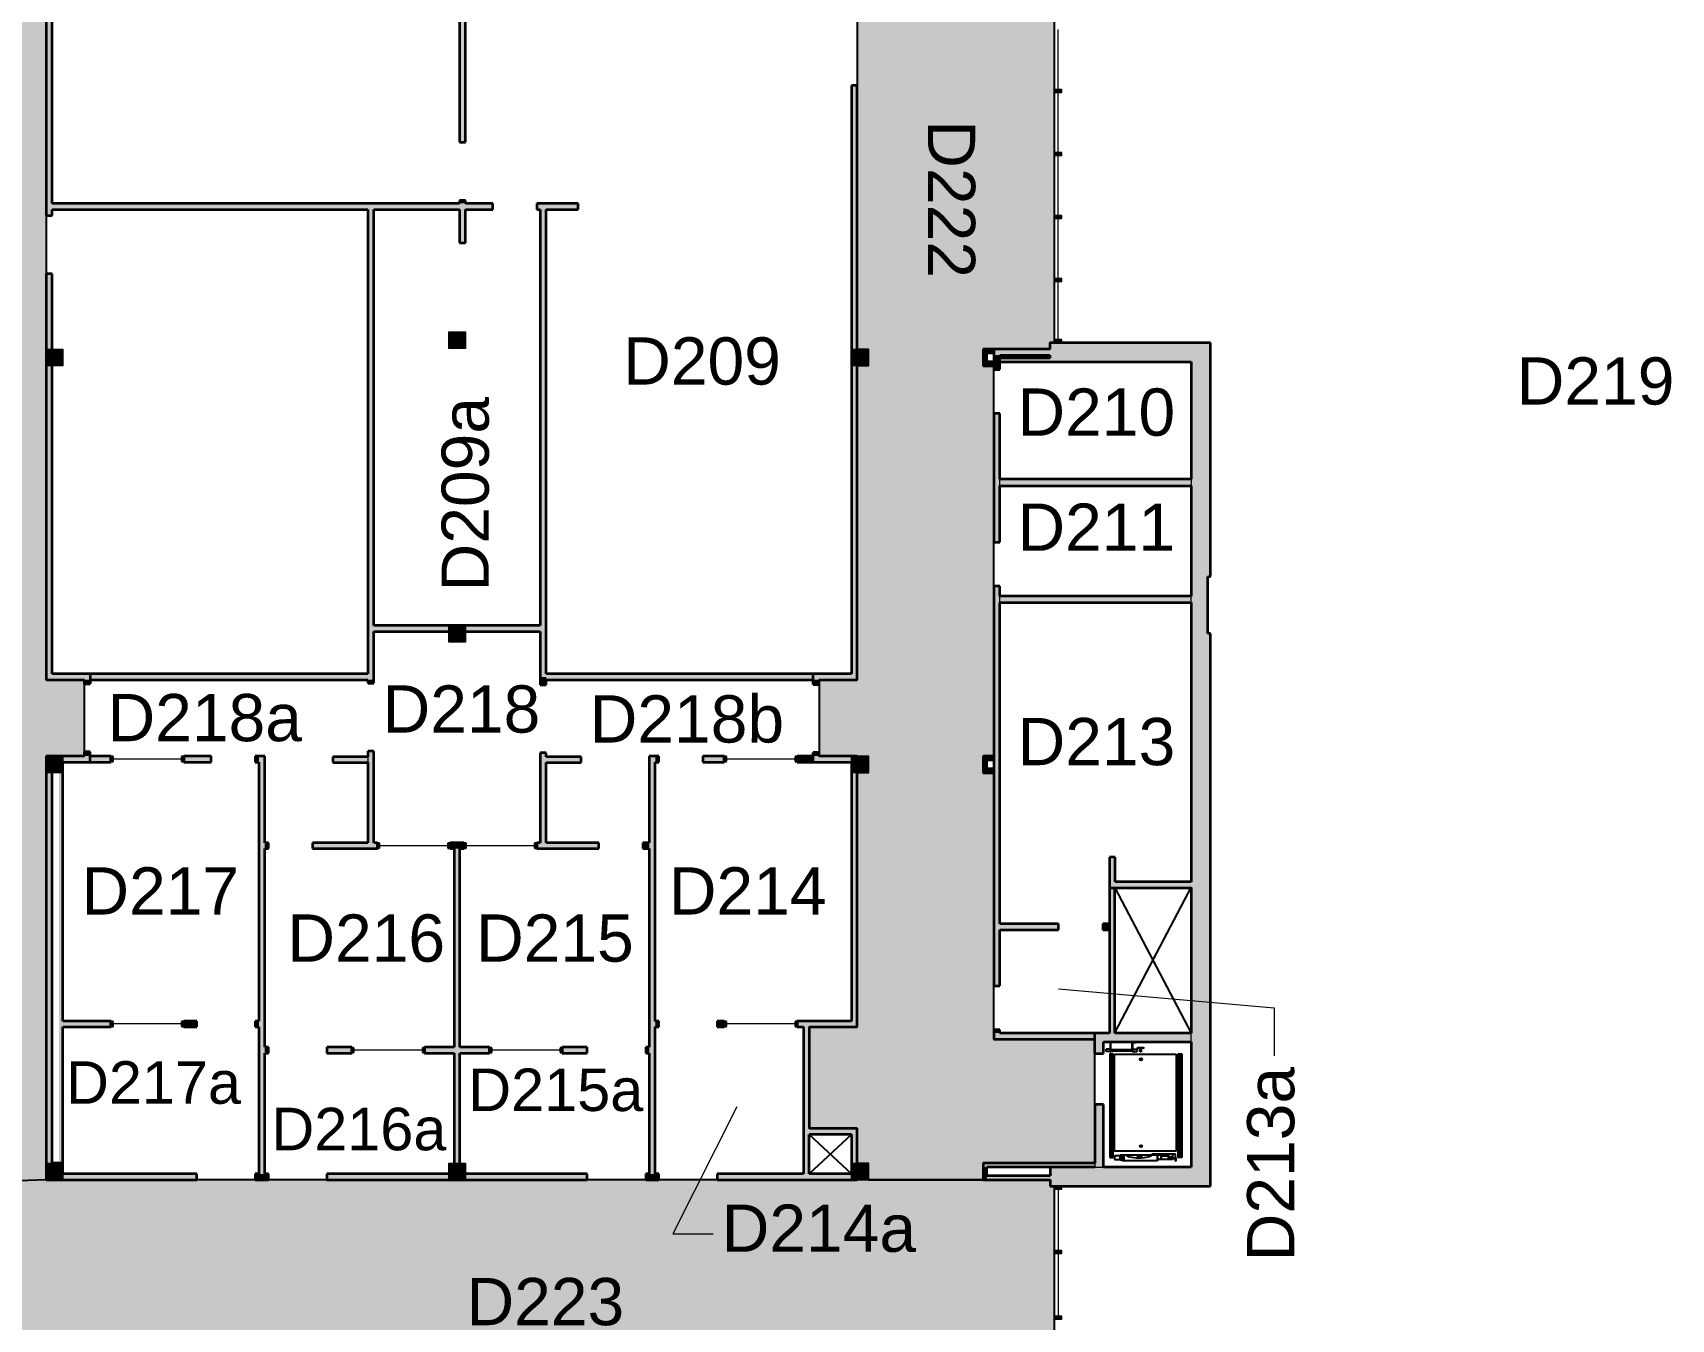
# Model space of a CAD drawing. Extents: x 674 to 9317, y -1087 to 3542.
# Drawn here: x 7964 to 9317, y 648 to 1710 of the extents above; entities that cross this region are included whole.
import ezdxf

# ---------------------------------------------------------------- set-up
doc = ezdxf.new("R2010")
doc.units = 0
doc.header["$LTSCALE"] = 0.004
doc.header["$MEASUREMENT"] = 0
for name, color, linetype in [('CORRIDOR HATCH', 253, 'CONTINUOUS'), ('EQUIPMENT', 7, 'CONTINUOUS'), ('SOLID', 7, 'CONTINUOUS'), ('STAIR', 252, 'CONTINUOUS')]:
    doc.layers.add(name, color=color, linetype=linetype)
for name, color, linetype, lineweight in [('Room Number', 7, 'CONTINUOUS', 9), ('S-COLS', 7, 'CONTINUOUS', 9), ('WALL', 7, 'CONTINUOUS', 0)]:
    doc.layers.add(name, color=color, linetype=linetype, lineweight=lineweight)
doc.styles.add('style3', font='arial.ttf')

# ---------------------------------------------------------------- blocks, each defined once
blk = doc.blocks.new('Column - Architectural - Gypsum Fire Rating Wrap - 16mm Type X Gypsum - 350x350_1-115-Second Floor Plan')
at = {"layer": 'S-COLS'}
for p, q in [((-175, 175), (175, 175)), ((-175, -175), (-175, 175)), ((-175, 159), (175, 159)), ((-159, -159), (-159, 159)), ((159, 159), (159, -159)), ((175, 175), (175, -175)), ((175, -159), (-175, -159)), ((175, -175), (-175, -175))]:
    blk.add_line(p, q, dxfattribs=at)
blk = doc.blocks.new('Column - Architectural - Gypsum Fire Rating Wrap - 16mm Type X Gypsum - 350x350_1-116-Second Floor Plan')
at = {"layer": 'S-COLS'}
for p, q in [((-175, 175), (175, 175)), ((-175, -175), (-175, 175)), ((-175, 159), (175, 159)), ((-159, -159), (-159, 159)), ((159, 159), (159, -159)), ((175, 175), (175, -175)), ((175, -159), (-175, -159)), ((175, -175), (-175, -175))]:
    blk.add_line(p, q, dxfattribs=at)
blk = doc.blocks.new('Column - Architectural - Gypsum Fire Rating Wrap - 16mm Type X Gypsum - 350x350_1-117-Second Floor Plan')
at = {"layer": 'S-COLS'}
for p, q in [((-175, 175), (175, 175)), ((-175, -175), (-175, 175)), ((-175, 159), (175, 159)), ((-159, -159), (-159, 159)), ((159, 159), (159, -159)), ((175, 175), (175, -175)), ((175, -159), (-175, -159)), ((175, -175), (-175, -175))]:
    blk.add_line(p, q, dxfattribs=at)
blk = doc.blocks.new('Column - Architectural - Gypsum Fire Rating Wrap - 16mm Type X Gypsum - 350x350_1-118-Second Floor Plan')
at = {"layer": 'S-COLS'}
for p, q in [((-175, 175), (175, 175)), ((-175, -175), (-175, 175)), ((-175, 159), (175, 159)), ((-159, -159), (-159, 159)), ((159, 159), (159, -159)), ((175, 175), (175, -175)), ((175, -159), (-175, -159)), ((175, -175), (-175, -175))]:
    blk.add_line(p, q, dxfattribs=at)
blk = doc.blocks.new('Column - Architectural - Gypsum Fire Rating Wrap - 16mm Type X Gypsum - 350x350_1-119-Second Floor Plan')
at = {"layer": 'S-COLS'}
for p, q in [((-175, 175), (175, 175)), ((-175, -175), (-175, 175)), ((-175, 159), (175, 159)), ((-159, -159), (-159, 159)), ((159, 159), (159, -159)), ((175, 175), (175, -175)), ((175, -159), (-175, -159)), ((175, -175), (-175, -175))]:
    blk.add_line(p, q, dxfattribs=at)
blk = doc.blocks.new('Column - Architectural - Gypsum Fire Rating Wrap - 16mm Type X Gypsum - 350x350_1-124-Second Floor Plan')
at = {"layer": 'S-COLS'}
for p, q in [((-175, 175), (175, 175)), ((-175, -175), (-175, 175)), ((-175, 159), (175, 159)), ((-159, -159), (-159, 159)), ((159, 159), (159, -159)), ((175, 175), (175, -175)), ((175, -159), (-175, -159)), ((175, -175), (-175, -175))]:
    blk.add_line(p, q, dxfattribs=at)
blk = doc.blocks.new('Column - Architectural - Gypsum Fire Rating Wrap - 16mm Type X Gypsum - 350x350_1-133-Second Floor Plan')
at = {"layer": 'S-COLS'}
for p, q in [((-175, 175), (175, 175)), ((-175, -175), (-175, 175)), ((-175, 159), (175, 159)), ((-159, -159), (-159, 159)), ((159, 159), (159, -159)), ((175, 175), (175, -175)), ((175, -159), (-175, -159)), ((175, -175), (-175, -175))]:
    blk.add_line(p, q, dxfattribs=at)
blk = doc.blocks.new('Column - Architectural - Gypsum Fire Rating Wrap - 16mm Type X Gypsum - 350x350_1-136-Second Floor Plan')
at = {"layer": 'S-COLS'}
for p, q in [((-175, 175), (175, 175)), ((-175, -175), (-175, 175)), ((-175, 159), (175, 159)), ((-159, -159), (-159, 159)), ((159, 159), (159, -159)), ((175, 175), (175, -175)), ((175, -159), (-175, -159)), ((175, -175), (-175, -175))]:
    blk.add_line(p, q, dxfattribs=at)
blk = doc.blocks.new('Column - Architectural - Gypsum Fire Rating Wrap - 16mm Type X Gypsum - 350x350_1-195-Second Floor Plan')
at = {"layer": 'S-COLS'}
for p, q in [((-175, 175), (175, 175)), ((-175, -175), (-175, 175)), ((-175, 159), (175, 159)), ((-159, -159), (-159, 159)), ((159, 159), (159, -159)), ((175, 175), (175, -175)), ((175, -159), (-175, -159)), ((175, -175), (-175, -175))]:
    blk.add_line(p, q, dxfattribs=at)
blk = doc.blocks.new('Ladder- Elevator Pit - Type 1_1-21-Main Floor Plan')
at = {"layer": 'EQUIPMENT'}
for p, q in [((-200, 242), (-200, 292)), ((-110, 292), (-200, 292)), ((-110, 242), (-200, 242)), ((-110, 102), (-175, 102)), ((-175, 92), (-175, 102)), ((-110, 292), (-110, 242)), ((-100, 292), (-110, 292)), ((-110, 242), (-110, 102)), ((-110, 242), (-100, 242)), ((-100, 242), (-100, 292)), ((350, 277), (-100, 277)), ((-100, 257), (350, 257)), ((-100, 242), (-100, 92)), ((360, 292), (350, 292)), ((350, 292), (350, 242)), ((350, 242), (350, 92)), ((350, 242), (360, 242)), ((360, 242), (360, 292)), ((360, 292), (450, 292)), ((360, 242), (360, 102)), ((360, 242), (450, 242)), ((360, 102), (425, 102)), ((425, 102), (425, 92)), ((450, 292), (450, 242))]:
    blk.add_line(p, q, dxfattribs=at)
blk = doc.blocks.new('Elevator Cab Plan - Elevator Cab Plan_1-284-Main Floor Plan')
at = {"layer": 'EQUIPMENT'}
for p, q in [((-681, 531), (-681, 563)), ((-681, 563), (378, 563)), ((378, 531), (-681, 531)), ((-681, 491), (-681, 523)), ((-681, 523), (378, 523)), ((378, 491), (-681, 491)), ((-678, 529), (-678, 564)), ((-678, 564), (1492, 564)), ((1492, 529), (-678, 529)), ((-678, 489), (-678, 524)), ((-678, 524), (1492, 524)), ((1492, 489), (-678, 489)), ((-672, 451), (1360, 451)), ((-672, -844), (-672, 451)), ((378, 563), (378, 531)), ((378, 523), (378, 491)), ((1360, 451), (1360, -844)), ((1508, 435), (1425, 435)), ((1425, 435), (1425, -60)), ((1508, 379), (1428, 379)), ((1428, 379), (1428, -61)), ((1485, 379), (1540, 379)), ((1492, 564), (1492, 529)), ((1492, 524), (1492, 489)), ((1492, 440), (1572, 440)), ((1492, 435), (1492, 440)), ((1572, 435), (1492, 435)), ((1508, 451), (1521, 451)), ((1508, 379), (1508, 451)), ((1521, 379), (1508, 379)), ((1521, 451), (1521, 379)), ((1540, 379), (1540, 334)), ((1572, 440), (1572, 435)), ((1440, 132), (1540, 132)), ((1440, 59), (1440, 132)), ((1440, 59), (1563, 59)), ((1440, -683), (1440, 59)), ((1540, 59), (1440, 59)), ((1460, 289), (1540, 289)), ((1460, 132), (1460, 289)), ((1540, 132), (1460, 132)), ((1540, 289), (1475, 289)), ((1540, 334), (1477, 334)), ((1540, 334), (1540, 289)), ((1540, 289), (1540, 132)), ((1540, 132), (1540, 59)), ((1563, 59), (1563, -683)), ((-809, -360), (-809, -233)), ((-809, -233), (-801, -233)), ((-796, -238), (-796, -287)), ((-796, -306), (-796, -355)), ((-791, -292), (-770, -292)), ((-770, -301), (-791, -301)), ((-770, -292), (-770, -289)), ((-770, -289), (-720, -289)), ((-770, -304), (-770, -301)), ((-720, -304), (-770, -304)), ((-720, -289), (-720, -304)), ((1425, -60), (1428, -60)), ((1428, -61), (1448, -61)), ((1498, -305), (1448, -305)), ((1448, -305), (1448, -315)), ((1448, -315), (1498, -315)), ((1498, -275), (1458, -275)), ((1458, -275), (1458, -285)), ((1458, -285), (1498, -285)), ((-801, -360), (-809, -360)), ((1440, -683), (1550, -683)), ((1440, -723), (1440, -683)), ((1563, -683), (1440, -683)), ((1458, -355), (1458, -345)), ((1458, -345), (1498, -345)), ((1498, -355), (1458, -355)), ((1460, -644), (1460, -844)), ((1540, -644), (1460, -644)), ((1540, -844), (1540, -644)), ((1550, -683), (1550, -723)), ((378, -872), (-681, -872)), ((-681, -872), (-681, -904)), ((-681, -904), (378, -904)), ((378, -912), (-681, -912)), ((-681, -912), (-681, -944)), ((-681, -944), (378, -944)), ((1492, -870), (-678, -870)), ((-678, -870), (-678, -905)), ((-678, -905), (1492, -905)), ((1492, -910), (-678, -910)), ((-678, -910), (-678, -945)), ((-678, -945), (1492, -945)), ((1360, -844), (-672, -844)), ((378, -904), (378, -872)), ((378, -944), (378, -912)), ((1550, -723), (1440, -723)), ((1460, -844), (1540, -844)), ((1492, -905), (1492, -870)), ((1492, -945), (1492, -910))]:
    blk.add_line(p, q, dxfattribs=at)
for centre in [(-563, -289), (1257, -289)]:
    blk.add_circle(centre, 22.3, dxfattribs=at)
for centre, start, end in [((-801, -238), 0, 90), ((-791, -287), 180, 270), ((-791, -306), 90, 180), ((-801, -355), 270, 0)]:
    blk.add_arc(centre, 4.73, start, end, dxfattribs=at)
blk.add_ellipse((1440, -331), major_axis=(0, 270), ratio=0.222222, start_param=3.141593, end_param=6.283185, dxfattribs=at)
blk.add_open_spline([(1460, 289), (1478, 327), (1488, 371), (1485, 379)], degree=3, dxfattribs=at)

msp = doc.modelspace()

# ---------------------------------------------------------------- hatches: boundary and pattern name
at = {"layer": 'CORRIDOR HATCH'}
h = msp.add_hatch(color=256, dxfattribs=at)
h.dxf.hatch_style = 1
h.paths.add_polyline_path([(7846.8, 758.3), (7846.8, 759.3), (7854.7, 774.6), (7862.8, 790.6), (7872.8, 813.8), (7879.2, 830.2), (7883.2, 841.9), (7887, 852.8), (7890.5, 864.9), (7895, 880.9), (7899.2, 898.1), (7901.2, 909.1), (7903.3, 918.4), (7906.7, 941.9), (7909.2, 962.3), (7909.5, 969.2), (7910.8, 1033.4), (7908.8, 1063.5), (7906.4, 1081), (7902.6, 1106), (7898.6, 1131.3), (7895.8, 1147.5), (7894.9, 1154), (7891.8, 1180.6), (7889.7, 1202.6), (7888.7, 1223), (7887.6, 1246.1), (7887, 1264), (7887.4, 1290.3), (7887.7, 1306.5), (7888.3, 1318.8), (7890.1, 1348.1), (7892.2, 1370.1), (7893.9, 1384.4), (7895, 1397.1), (7899.2, 1421.3), (7902.6, 1443.5), (7904, 1451.7), (7909.1, 1483.7), (7911.1, 1500.2), (7913, 1519.4), (7914.6, 1536.9), (7915.7, 1550.2), (7917.2, 1578.2), (7917.8, 1599.7), (7917.9, 1619.3), (7917.9, 1636.1), (7916.4, 1659.9), (7915.1, 1683.4), (7912.1, 1711), (7909.7, 1731.9), (7907.4, 1747), (7905.7, 1757.2), (7903.4, 1772.8), (7900.6, 1790.4), (7898.1, 1803.9), (7895.7, 1820.3), (7892.7, 1843.3), (7891.1, 1860.1), (7890.1, 1872.6), (7889, 1892.6), (7887.8, 1913.4), (7887.4, 1919.7), (7887.3, 1952.6), (7887.4, 1972.1), (7889.8, 2017.8), (7891.1, 2031.2), (7894.9, 2067.8), (7896.8, 2077.7), (7902.3, 2112.4), (7906.8, 2140), (7909.9, 2159.1), (7913.5, 2188.9), (7915, 2205.8), (7917.1, 2237.4), (7917.8, 2254.1), (7917.9, 2271), (7918.2, 2297.7), (7917.3, 2327.7), (7915.7, 2348.9), (7914.2, 2373.1), (7911.4, 2395.9), (7909.5, 2410.6), (7907.1, 2426.9), (7904.5, 2443.1), (7902.1, 2458), (7901.3, 2461.2), (7901.1, 2461.2), (7901.1, 2463.2), (7975, 2464.2), (7975, 1175.8), (8006.5, 1175.8), (8006.5, 1112.8), (7975.6, 1112.8), (7975, 1112.8), (7975, 763)])
h = msp.add_hatch(color=256, dxfattribs=at)
h.dxf.hatch_style = 1
h.paths.add_polyline_path([(8653.8, 2456.8), (8653.8, 2443), (8644.9, 2443), (8644.9, 2120.8), (8653.8, 2120.8), (8653.8, 2107), (8644.9, 2107), (8644.9, 1784.8), (8653.8, 1784.8), (8653.1, 1771.7), (8644.9, 1771), (8644.9, 1448.8), (8653.8, 1448.8), (8653.8, 1435), (8644.9, 1435), (8644.9, 1175.8), (8613.4, 1175.8), (8613.4, 1112.8), (8653.1, 1112.8), (8653.8, 1112.8), (8653.8, 1099), (8644.9, 1099), (8644.9, 889.2), (8605.5, 889.2), (8605.5, 805.3), (8644.9, 805.3), (8644.9, 776.8), (8653.8, 776.8), (8653.8, 763), (8748.9, 763), (8748.9, 776.8), (8841.1, 776.8), (8841.1, 879.2), (8757.8, 879.2), (8757.8, 1099), (8748.9, 1099), (8748.9, 1112.8), (8757.8, 1112.8), (8757.8, 1435), (8748.9, 1435), (8748.9, 1448.8), (8804, 1448.8), (8804, 1454.1), (8807.9, 1454.1), (8807.9, 1765.8), (8804, 1765.8), (8804, 1771), (8748.9, 1771), (8748.9, 1784.8), (8757.8, 1784.8), (8757.8, 2107), (8748.9, 2107), (8748.9, 2120.8), (8757.8, 2120.8), (8757.8, 2443), (8748.9, 2443), (8748.9, 2456.8)])
h = msp.add_hatch(color=256, dxfattribs=at)
h.dxf.hatch_style = 1
h.paths.add_polyline_path([(7691.6, 613), (7991.2, 613), (7991.2, 596.4), (8071, 596.4), (8071, 609.2), (8100, 609.2), (8100, 546.7), (8114.5, 541.2), (8160.1, 527), (8205.4, 515.9), (8252.4, 507.3), (8275.6, 504.5), (8299.3, 501.6), (8345.9, 498.8), (8393.7, 498.8), (8417.3, 500.2), (8440.8, 501.7), (8487.2, 507.3), (8534.2, 515.9), (8579.5, 527), (8602.3, 534.1), (8625.1, 541.2), (8639.6, 546.7), (8639.6, 609.2), (8668.6, 609.2), (8668.6, 596.4), (8807.9, 596.4), (8807.9, 757.8), (8804.1, 757.8), (8804.1, 763), (8748.9, 763), (8653.8, 763), (7975, 763), (7846.8, 758.3), (7845.6, 758.3), (7691.6, 758.3), (7691.6, 757.9)])
at = {"layer": 'SOLID'}
for points in [[(7975, 1771), (7975, 1559.1), (7979.9, 1559.1), (7979.9, 1564.1), (7979.9, 1569), (7979.9, 1771)], [(8316.4, 1751.3), (8316.4, 1619.7), (8321.3, 1619.7), (8321.3, 1751.3)], [(8644.9, 1666.4), (8640, 1666.4), (8640, 1448.8), (8644.9, 1448.8)], [(8316.4, 1571.4), (8316.4, 1569), (8321.3, 1569), (8321.3, 1571.4)], [(8343.9, 1569), (7979.9, 1569), (7979.9, 1564.1), (8240.7, 1564.1), (8245.6, 1564.1), (8343.9, 1564.1)], [(8240.7, 1564.1), (8240.7, 1180.7), (8240.7, 1175.8), (8245.6, 1175.8), (8245.6, 1215.8), (8245.6, 1220.7), (8245.6, 1564.1)], [(8316.4, 1564.1), (8316.4, 1536.5), (8321.3, 1536.5), (8321.3, 1564.1)], [(8414.3, 1569), (8380.4, 1569), (8380.4, 1564.1), (8383.1, 1564.1), (8388, 1564.1), (8414.3, 1564.1)], [(8383.1, 1564.1), (8383.1, 1220.7), (8383.1, 1215.8), (8383.1, 1178.2), (8388, 1178.2), (8388, 1180.7), (8388, 1564.1)], [(7975, 1510.9), (7975, 1448.8), (7979.9, 1448.8), (7979.9, 1510.9)], [(8321.3, 1449.2), (8321.3, 1463), (8312.4, 1463), (8307.5, 1463), (8307.5, 1449.2), (8312.4, 1449.2)], [(7988.8, 1435), (7988.8, 1448.8), (7979.9, 1448.8), (7975, 1448.8), (7975, 1435), (7979.9, 1435)], [(8640, 1448.8), (8644.9, 1448.8), (8644.9, 1448.8), (8640, 1448.8)], [(8653.8, 1435), (8653.8, 1448.8), (8644.9, 1448.8), (8640, 1448.8), (8640, 1435), (8644.9, 1435)], [(8748.9, 1445.7), (8752, 1445.7), (8757.8, 1445.7), (8757.8, 1448.8), (8748.9, 1448.8)], [(8804, 1448.8), (8757.8, 1448.8), (8757.8, 1443.9), (8762.7, 1443.9), (8804, 1443.9)], [(8804, 1438.3), (8920.7, 1438.3), (8936.5, 1438.3), (8936.5, 1454.1), (8804, 1454.1), (8804, 1448.8), (8804, 1443.9), (8804, 1441.4)], [(7975, 1435), (7975, 1180.7), (7979.9, 1180.7), (7979.9, 1435)], [(8640, 1435), (8640, 1180.7), (8644.9, 1180.7), (8644.9, 1435)], [(8752, 1438.2), (8752, 1445.7), (8748.9, 1445.7), (8748.9, 1438.2)], [(8757.8, 1438.2), (8752, 1438.2), (8748.9, 1438.2), (8748.9, 1435), (8757.8, 1435)], [(8757.8, 1443.9), (8757.8, 1432), (8762.7, 1432), (8762.7, 1443.9)], [(8804, 1441.4), (8762.7, 1441.4), (8762.7, 1438.3), (8804, 1438.3)], [(8920.7, 1438.3), (8920.7, 1341.3), (8920.7, 1336), (8920.7, 1261.2), (8934.5, 1261.2), (8936.5, 1261.2), (8936.5, 1438.3)], [(8757.8, 1395.5), (8757.8, 1289.4), (8762.7, 1289.4), (8762.7, 1336), (8762.7, 1341.3), (8762.7, 1395.5)], [(8920.7, 1261.2), (8920.7, 1244.9), (8920.7, 1239.6), (8920.7, 1213.9), (8934.5, 1213.9), (8934.5, 1261.2)], [(8757.8, 1253), (8757.8, 923.1), (8762.7, 923.1), (8762.7, 969.4), (8762.7, 974.3), (8762.7, 1239.6), (8762.7, 1244.9), (8762.7, 1253)], [(8245.6, 1215.8), (8307.5, 1215.8), (8307.5, 1220.7), (8321.3, 1220.7), (8321.3, 1215.8), (8383.1, 1215.8), (8383.1, 1220.7), (8245.6, 1220.7)], [(8321.3, 1206.9), (8321.3, 1220.7), (8312.4, 1220.7), (8307.5, 1220.7), (8307.5, 1206.9), (8312.4, 1206.9)], [(8920.7, 1213.9), (8920.7, 1009), (8920.7, 1004.1), (8920.7, 884.1), (8920.7, 876.8), (8920.7, 773.5), (8936.5, 757.8), (8936.5, 1213.9), (8934.5, 1213.9)], [(8011.4, 1180.7), (7979.9, 1180.7), (7975, 1180.7), (7975, 1175.8), (8006.5, 1175.8), (8011.4, 1175.8)], [(8011.4, 1175.8), (8240.7, 1175.8), (8240.7, 1180.7), (8011.4, 1180.7)], [(8388, 1171.7), (8388, 1175.8), (8388, 1178.2), (8383.1, 1178.2), (8383.1, 1171.7)], [(8608.5, 1180.7), (8388, 1180.7), (8388, 1178.2), (8388, 1175.8), (8608.5, 1175.8)], [(8644.9, 1180.7), (8640, 1180.7), (8608.5, 1180.7), (8608.5, 1175.8), (8613.4, 1175.8), (8644.9, 1175.8)], [(8011.4, 1172.4), (8011.4, 1175.8), (8006.5, 1175.8), (8006.5, 1172.4)], [(8245.6, 1173), (8245.6, 1175.8), (8240.7, 1175.8), (8240.7, 1173)], [(8613.4, 1171.9), (8613.4, 1175.8), (8608.5, 1175.8), (8608.5, 1171.9)], [(7988.8, 1099), (7988.8, 1112.8), (7979.9, 1112.8), (7975, 1112.8), (7975, 1099), (7979.9, 1099)], [(8011.4, 1112.8), (8006.5, 1112.8), (7988.8, 1112.8), (7988.8, 1107.9), (8011.4, 1107.9)], [(8011.4, 1112.8), (8011.4, 1116.2), (8006.5, 1116.2), (8006.5, 1112.8)], [(8028.6, 1112.8), (8011.4, 1112.8), (8011.4, 1107.9), (8028.6, 1107.9)], [(8111.3, 1112.8), (8088.7, 1112.8), (8088.7, 1107.9), (8111.3, 1107.9)], [(8150.7, 1112.8), (8147.8, 1112.8), (8147.8, 1107.9), (8150.7, 1107.9)], [(8155.6, 767.9), (8155.6, 867.6), (8155.6, 872.4), (8155.6, 1036.4), (8155.6, 1041.2), (8155.6, 1112.8), (8150.7, 1112.8), (8150.7, 1107.9), (8150.7, 894.1), (8150.7, 889.2), (8150.7, 767.9)], [(8245.6, 1041.2), (8245.6, 1116.9), (8240.7, 1116.9), (8240.7, 1112.3), (8240.7, 1107.4), (8240.7, 1041.2)], [(8388, 1041.2), (8388, 1107.4), (8388, 1112.3), (8388, 1115.5), (8383.1, 1115.5), (8383.1, 1041.2)], [(8416.9, 1112.3), (8388, 1112.3), (8388, 1107.4), (8416.9, 1107.4)], [(8478, 767.9), (8478, 889.2), (8478, 894.1), (8478, 1107.9), (8478, 1112.8), (8473.1, 1112.8), (8473.1, 1041.2), (8473.1, 1036.4), (8473.1, 872.4), (8473.1, 867.6), (8473.1, 767.9)], [(8478, 1107.9), (8481, 1107.9), (8481, 1112.8), (8478, 1112.8)], [(8517.4, 1107.9), (8535.1, 1107.9), (8535.1, 1112.8), (8517.4, 1112.8)], [(8595.2, 1107.9), (8608.5, 1107.9), (8608.5, 1112.8), (8595.2, 1112.8)], [(8613.4, 1112.8), (8613.4, 1115.7), (8608.5, 1115.7), (8608.5, 1112.8)], [(8640, 1112.8), (8613.4, 1112.8), (8608.5, 1112.8), (8608.5, 1107.9), (8640, 1107.9)], [(8653.8, 1099), (8653.8, 1112.8), (8644.9, 1112.8), (8640, 1112.8), (8640, 1099), (8644.9, 1099)], [(8757.8, 1112.8), (8748.9, 1112.8), (8748.9, 1109.7), (8752, 1109.7), (8757.8, 1109.7)], [(8752, 1102.2), (8752, 1109.7), (8748.9, 1109.7), (8748.9, 1102.2)], [(7975, 1099), (7975, 776.8), (7979.9, 776.8), (7979.9, 1099)], [(7985.6, 1099), (7985.6, 776.8), (7988.8, 776.8), (7988.8, 889.2), (7988.8, 894.1), (7988.8, 1099)], [(8640, 1099), (8640, 894.1), (8644.9, 894.1), (8644.9, 1099)], [(8757.8, 1102.2), (8752, 1102.2), (8748.9, 1102.2), (8748.9, 1099), (8757.8, 1099)], [(8158.6, 1041.2), (8155.6, 1041.2), (8155.6, 1036.4), (8158.6, 1036.4)], [(8248.6, 1041.2), (8245.6, 1041.2), (8240.7, 1041.2), (8195, 1041.2), (8195, 1036.4), (8248.6, 1036.4)], [(8320.1, 1041.2), (8308.6, 1041.2), (8308.6, 1036.4), (8311.9, 1036.4), (8316.8, 1036.4), (8320.1, 1036.4)], [(8316.8, 776.8), (8316.8, 1036.4), (8311.9, 1036.4), (8311.9, 776.8)], [(8431.4, 1041.2), (8388, 1041.2), (8383.1, 1041.2), (8380.2, 1041.2), (8380.2, 1036.4), (8431.4, 1036.4)], [(8473.1, 1041.2), (8467.8, 1041.2), (8467.8, 1036.4), (8473.1, 1036.4)], [(8857.9, 1009), (8857.9, 1029.4), (8853.1, 1029.4), (8853.1, 1009)], [(8920.7, 1009), (8857.9, 1009), (8853.1, 1009), (8853.1, 1004.1), (8920.7, 1004.1)], [(8811.2, 974.3), (8762.7, 974.3), (8762.7, 969.4), (8811.2, 969.4)], [(8853.1, 974.3), (8847.7, 974.3), (8847.7, 969.4), (8853.1, 969.4)], [(7988.8, 889.2), (8028.6, 889.2), (8028.6, 894.1), (7988.8, 894.1)], [(8088.7, 889.2), (8099.5, 889.2), (8099.5, 894.1), (8088.7, 894.1)], [(8147.8, 889.2), (8150.7, 889.2), (8150.7, 894.1), (8147.8, 894.1)], [(8481, 894.1), (8478, 894.1), (8478, 889.2), (8481, 889.2)], [(8535.1, 894.1), (8529.2, 894.1), (8529.2, 889.2), (8535.1, 889.2)], [(8644.9, 894.1), (8640, 894.1), (8595.2, 894.1), (8595.2, 889.2), (8600.6, 889.2), (8605.5, 889.2), (8644.9, 889.2)], [(8600.6, 889.2), (8600.6, 805.3), (8605.5, 805.3), (8605.5, 889.2)], [(8757.8, 886.7), (8757.8, 884.1), (8762.7, 884.1), (8762.7, 886.7)], [(8841.1, 884.1), (8762.7, 884.1), (8757.8, 884.1), (8757.8, 879.2), (8841.1, 879.2)], [(8158.6, 872.4), (8155.6, 872.4), (8155.6, 867.6), (8158.6, 867.6)], [(8227.5, 872.4), (8206.8, 872.4), (8206.8, 867.6), (8227.5, 867.6)], [(8311.9, 872.4), (8287.6, 872.4), (8287.6, 867.6), (8311.9, 867.6)], [(8341.2, 872.4), (8316.8, 872.4), (8316.8, 867.6), (8341.2, 867.6)], [(8421.9, 872.4), (8401.3, 872.4), (8401.3, 867.6), (8421.9, 867.6)], [(8473.1, 872.4), (8470.2, 872.4), (8470.2, 867.6), (8473.1, 867.6)], [(8640, 800.4), (8640, 776.8), (8644.9, 776.8), (8644.9, 800.4)], [(7988.8, 763), (7988.8, 767.9), (7988.8, 776.8), (7979.9, 776.8), (7975, 776.8), (7975, 763)], [(8321.3, 763), (8321.3, 776.8), (8312.4, 776.8), (8307.5, 776.8), (8307.5, 763), (8312.4, 763)], [(8653.8, 763), (8653.8, 776.8), (8644.9, 776.8), (8640, 776.8), (8640, 763), (8644.9, 763)], [(8841.1, 776.8), (8748.9, 776.8), (8748.9, 773.7), (8752, 773.7), (8841.1, 773.7)], [(8748.9, 773.7), (8748.9, 763), (8752, 763), (8752, 766.2), (8752, 773.7)], [(8920.7, 773.5), (8848.3, 773.5), (8841.1, 773.5), (8804.1, 773.5), (8804.1, 766.2), (8804.1, 763), (8804.1, 757.8), (8936.5, 757.8)], [(8099.5, 767.9), (7988.8, 767.9), (7988.8, 763), (8099.5, 763)], [(8158.6, 767.9), (8155.6, 767.9), (8150.7, 767.9), (8147.8, 767.9), (8147.8, 763), (8158.6, 763)], [(8307.5, 767.9), (8206.8, 767.9), (8206.8, 763), (8307.5, 763)], [(8421.9, 767.9), (8321.3, 767.9), (8321.3, 763), (8421.9, 763)], [(8481, 767.9), (8478, 767.9), (8473.1, 767.9), (8470.2, 767.9), (8470.2, 763), (8481, 763)], [(8640, 767.9), (8529.2, 767.9), (8529.2, 763), (8640, 763)], [(8752, 763), (8804.1, 763), (8804.1, 766.2), (8752, 766.2)]]:
    msp.add_hatch(color=256, dxfattribs=at).paths.add_polyline_path(points, flags=0)
for points in [[(8536.9, 1112.4), (8535.1, 1112.4), (8535.1, 1108.4), (8536.9, 1108.4)], [(8595.2, 1112.4), (8593.5, 1112.4), (8593.5, 1108.4), (8595.2, 1108.4)], [(8030.3, 893.7), (8028.6, 893.7), (8028.6, 889.6), (8030.3, 889.6)], [(8088.7, 893.7), (8086.9, 893.7), (8086.9, 889.6), (8088.7, 889.6)], [(8536.9, 893.7), (8535.1, 893.7), (8535.1, 889.6), (8536.9, 889.6)], [(8595.2, 893.7), (8593.5, 893.7), (8593.5, 889.6), (8595.2, 889.6)], [(8229.2, 872), (8227.5, 872), (8227.5, 868), (8229.2, 868)], [(8287.6, 872), (8285.8, 872), (8285.8, 868), (8287.6, 868)], [(8343, 872), (8341.2, 872), (8341.2, 868), (8343, 868)], [(8401.3, 872), (8399.5, 872), (8399.5, 868), (8401.3, 868)]]:
    msp.add_hatch(color=256, dxfattribs=at).paths.add_polyline_path(points)
h = msp.add_hatch(color=256, dxfattribs=at)
h.paths.add_polyline_path([(8857.7, 1004.1), (8853.1, 1004.1), (8853.1, 884.1), (8841.1, 884.1), (8841.1, 867.2), (8848.3, 867.2), (8848.3, 876.8), (8920.7, 876.8), (8920.7, 884.1), (8857.7, 884.1)])
h.paths.add_polyline_path([(8848.3, 825.3), (8841.1, 825.3), (8841.1, 776.8), (8841.1, 773.5), (8848.3, 773.5)])
h = msp.add_hatch(color=256, dxfattribs=at)
h.paths.add_polyline_path([(8644.9, 805.3), (8605.5, 805.3), (8600.6, 805.3), (8600.6, 800.4), (8640, 800.4), (8644.9, 800.4)])
h.paths.add_polyline_path([(8605.3, 800.4), (8600.6, 800.4), (8600.6, 767.9), (8605.3, 767.9)])
at = {"layer": 'WALL'}
for points in [[(8813.9, 1660.6), (8807.9, 1660.6), (8807.9, 1663.2), (8813.9, 1663.2)], [(8813.9, 1608.7), (8807.9, 1608.7), (8807.9, 1611.2), (8813.9, 1611.2)], [(8813.9, 1556.7), (8807.9, 1556.7), (8807.9, 1559.2), (8813.9, 1559.2)], [(8813.9, 1504.7), (8807.9, 1504.7), (8807.9, 1507.2), (8813.9, 1507.2)], [(8813.9, 1454.1), (8807.9, 1454.1), (8807.9, 1456.6), (8813.9, 1456.6)], [(8920.7, 1341.3), (8762.7, 1341.3), (8762.7, 1336), (8920.7, 1336)], [(8920.7, 1244.9), (8762.7, 1244.9), (8762.7, 1239.6), (8920.7, 1239.6)], [(8030.3, 1112.4), (8028.6, 1112.4), (8028.6, 1108.4), (8030.3, 1108.4)], [(8088.7, 1112.4), (8086.9, 1112.4), (8086.9, 1108.4), (8088.7, 1108.4)], [(8240.7, 1112.3), (8211.7, 1112.3), (8211.7, 1107.4), (8240.7, 1107.4)], [(8250.3, 1040.8), (8248.6, 1040.8), (8248.6, 1036.8), (8250.3, 1036.8)], [(8308.6, 1040.8), (8306.9, 1040.8), (8306.9, 1036.8), (8308.6, 1036.8)], [(8321.9, 1040.8), (8320.1, 1040.8), (8320.1, 1036.8), (8321.9, 1036.8)], [(8380.2, 1040.8), (8378.4, 1040.8), (8378.4, 1036.8), (8380.2, 1036.8)], [(8807.9, 757.8), (8813.9, 757.8), (8813.9, 755.2), (8807.9, 755.2)], [(8807.9, 704.7), (8813.9, 704.7), (8813.9, 702.2), (8807.9, 702.2)], [(8807.9, 650.5), (8813.9, 650.5), (8813.9, 647.9), (8807.9, 647.9)]]:
    msp.add_hatch(color=256, dxfattribs=at).paths.add_polyline_path(points)

# ---------------------------------------------------------------- linework, layer by layer
at = {"layer": 'CORRIDOR HATCH'}
for points in [[(7975, 2464.2), (7975, 1175.8), (8006.5, 1175.8), (8006.5, 1112.8), (7975.6, 1112.8), (7975, 1112.8), (7975, 763), (7846.8, 758.3)], [(8644.9, 1771), (8644.9, 1448.8), (8653.8, 1448.8), (8653.8, 1435), (8644.9, 1435), (8644.9, 1175.8), (8613.4, 1175.8), (8613.4, 1112.8), (8653.1, 1112.8), (8653.8, 1112.8), (8653.8, 1099), (8644.9, 1099), (8644.9, 889.2), (8605.5, 889.2), (8605.5, 805.3), (8644.9, 805.3), (8644.9, 776.8), (8653.8, 776.8), (8653.8, 763), (8748.9, 763), (8748.9, 776.8), (8841.1, 776.8), (8841.1, 879.2), (8757.8, 879.2), (8757.8, 1099), (8748.9, 1099), (8748.9, 1112.8), (8757.8, 1112.8), (8757.8, 1435), (8748.9, 1435), (8748.9, 1448.8), (8804, 1448.8), (8804, 1454.1), (8807.9, 1454.1), (8807.9, 1765.8)], [(8807.9, 596.4), (8807.9, 757.8), (8804.1, 757.8), (8804.1, 763), (8748.9, 763), (8653.8, 763), (7975, 763), (7846.8, 758.3), (7845.6, 758.3), (7691.6, 758.3), (7691.6, 757.9), (7691.6, 613)]]:
    msp.add_lwpolyline(points, dxfattribs=at)
at = {"layer": 'Room Number', "lineweight": 0}
for points in [[(8811.2, 920.7), (8989.1, 905), (8989.1, 865.5)], [(8545.5, 823.4), (8492.5, 718.4), (8526, 718.4)]]:
    msp.add_lwpolyline(points, dxfattribs=at)
at = {"layer": 'STAIR'}
for p, q in [((8920.7, 1005), (8857.7, 885)), ((8857.7, 1004.1), (8920.7, 884.1)), ((8605.3, 800.4), (8640, 767.9)), ((8640, 800.4), (8605.3, 767.9))]:
    msp.add_line(p, q, dxfattribs=at)
at = {"layer": 'WALL', "lineweight": 35}
for p, q in [((7975, 1818.2), (7975, 1559.1)), ((7979.9, 1569), (7979.9, 1818.2)), ((8316.4, 1818.2), (8316.4, 1619.7)), ((8321.3, 1619.7), (8321.3, 1751.3)), ((8640, 1666.4), (8640, 1180.7)), ((8644.9, 1666.4), (8640, 1666.4)), ((8644.9, 1175.8), (8644.9, 1666.4)), ((8316.4, 1619.7), (8321.3, 1619.7)), ((8316.4, 1571.4), (8316.4, 1569)), ((8321.3, 1571.4), (8316.4, 1571.4)), ((8321.3, 1569), (8321.3, 1571.4)), ((7975, 1559.1), (7979.9, 1559.1)), ((8316.4, 1569), (7979.9, 1569)), ((7979.9, 1559.1), (7979.9, 1564.1)), ((7979.9, 1564.1), (8240.7, 1564.1)), ((8240.7, 1564.1), (8240.7, 1180.7)), ((8245.6, 1220.7), (8245.6, 1564.1)), ((8245.6, 1564.1), (8316.4, 1564.1)), ((8316.4, 1564.1), (8316.4, 1536.5)), ((8343.9, 1569), (8321.3, 1569)), ((8321.3, 1564.1), (8343.9, 1564.1)), ((8321.3, 1536.5), (8321.3, 1564.1)), ((8343.9, 1564.1), (8343.9, 1569)), ((8414.3, 1569), (8380.4, 1569)), ((8380.4, 1569), (8380.4, 1564.1)), ((8380.4, 1564.1), (8383.1, 1564.1)), ((8383.1, 1564.1), (8383.1, 1220.7)), ((8388, 1180.7), (8388, 1564.1)), ((8388, 1564.1), (8414.3, 1564.1)), ((8414.3, 1564.1), (8414.3, 1569)), ((8316.4, 1536.5), (8321.3, 1536.5)), ((7979.9, 1510.9), (7975, 1510.9)), ((7975, 1510.9), (7975, 1175.8)), ((7979.9, 1180.7), (7979.9, 1510.9)), ((8748.9, 1448.8), (8748.9, 1435)), ((8757.8, 1448.8), (8748.9, 1448.8)), ((8804, 1448.8), (8757.8, 1448.8)), ((8757.8, 1448.8), (8757.8, 1432)), ((8757.8, 1445.7), (8757.8, 1448.8)), ((8936.5, 1454.1), (8804, 1454.1)), ((8804, 1454.1), (8804, 1448.8)), ((8936.5, 1261.2), (8936.5, 1454.1)), ((8748.9, 1435), (8757.8, 1435)), ((8752, 1438.2), (8752, 1445.7)), ((8752, 1445.7), (8757.8, 1445.7)), ((8757.8, 1438.2), (8752, 1438.2)), ((8757.8, 1435), (8757.8, 1438.2)), ((8762.7, 1443.9), (8804, 1443.9)), ((8762.7, 1432), (8762.7, 1443.9)), ((8804, 1441.4), (8762.7, 1441.4)), ((8762.7, 1438.3), (8920.7, 1438.3)), ((8804, 1443.9), (8804, 1441.4)), ((8920.7, 1438.3), (8920.7, 1341.3)), ((8757.8, 1432), (8762.7, 1432)), ((8757.8, 1395.5), (8757.8, 1289.4)), ((8762.7, 1395.5), (8757.8, 1395.5)), ((8762.7, 1341.3), (8762.7, 1395.5)), ((8920.7, 1341.3), (8762.7, 1341.3)), ((8762.7, 1289.4), (8762.7, 1336)), ((8762.7, 1336), (8920.7, 1336)), ((8920.7, 1336), (8920.7, 1244.9)), ((8757.8, 1289.4), (8762.7, 1289.4)), ((8934.5, 1261.2), (8936.5, 1261.2)), ((8934.5, 1213.9), (8934.5, 1261.2)), ((8757.8, 1253), (8757.8, 923.1)), ((8762.7, 1253), (8757.8, 1253)), ((8762.7, 1244.9), (8762.7, 1253)), ((8920.7, 1244.9), (8762.7, 1244.9)), ((8762.7, 974.3), (8762.7, 1239.6)), ((8762.7, 1239.6), (8920.7, 1239.6)), ((8920.7, 1239.6), (8920.7, 1009)), ((8383.1, 1220.7), (8245.6, 1220.7)), ((8245.6, 1173), (8245.6, 1215.8)), ((8245.6, 1215.8), (8383.1, 1215.8)), ((8383.1, 1215.8), (8383.1, 1171.7)), ((8936.5, 1213.9), (8934.5, 1213.9)), ((8936.5, 757.8), (8936.5, 1213.9)), ((8240.7, 1180.7), (7979.9, 1180.7)), ((8011.4, 1180.7), (8011.4, 1172.4)), ((8640, 1180.7), (8388, 1180.7)), ((8608.5, 1171.9), (8608.5, 1180.7)), ((7975, 1175.8), (8006.5, 1175.8)), ((8006.5, 1175.8), (8006.5, 1172.4)), ((8006.5, 1172.4), (8011.4, 1172.4)), ((8011.4, 1175.8), (8240.7, 1175.8)), ((8240.7, 1175.8), (8240.7, 1173)), ((8240.7, 1173), (8245.6, 1173)), ((8383.1, 1171.7), (8388, 1171.7)), ((8388, 1171.7), (8388, 1175.8)), ((8388, 1175.8), (8608.5, 1175.8)), ((8608.5, 1171.9), (8613.4, 1171.9)), ((8613.4, 1175.8), (8644.9, 1175.8)), ((8613.4, 1171.9), (8613.4, 1175.8)), ((7975, 1112.8), (7975, 776.8)), ((8006.5, 1112.8), (7975, 1112.8)), ((8011.4, 1116.2), (8006.5, 1116.2)), ((8006.5, 1116.2), (8006.5, 1112.8)), ((8011.4, 1107.9), (8011.4, 1116.2)), ((8028.6, 1112.8), (8011.4, 1112.8)), ((8028.6, 1107.9), (8028.6, 1112.8)), ((8111.3, 1112.8), (8088.7, 1112.8)), ((8088.7, 1112.8), (8088.7, 1107.9)), ((8111.3, 1107.9), (8111.3, 1112.8)), ((8155.6, 1112.8), (8147.8, 1112.8)), ((8147.8, 1112.8), (8147.8, 1107.9)), ((8155.6, 1041.2), (8155.6, 1112.8)), ((8240.7, 1112.3), (8211.7, 1112.3)), ((8211.7, 1112.3), (8211.7, 1107.4)), ((8245.6, 1116.9), (8240.7, 1116.9)), ((8240.7, 1116.9), (8240.7, 1112.3)), ((8245.6, 1041.2), (8245.6, 1116.9)), ((8388, 1115.5), (8383.1, 1115.5)), ((8383.1, 1115.5), (8383.1, 1041.2)), ((8388, 1112.3), (8388, 1115.5)), ((8416.9, 1112.3), (8388, 1112.3)), ((8416.9, 1107.4), (8416.9, 1112.3)), ((8481, 1112.8), (8473.1, 1112.8)), ((8473.1, 1112.8), (8473.1, 1041.2)), ((8481, 1107.9), (8481, 1112.8)), ((8535.1, 1112.8), (8517.4, 1112.8)), ((8517.4, 1112.8), (8517.4, 1107.9)), ((8535.1, 1107.9), (8535.1, 1112.8)), ((8608.5, 1112.8), (8595.2, 1112.8)), ((8595.2, 1112.8), (8595.2, 1107.9)), ((8608.5, 1107.9), (8608.5, 1115.7)), ((8613.4, 1115.7), (8608.5, 1115.7)), ((8613.4, 1112.8), (8613.4, 1115.7)), ((8644.9, 1112.8), (8613.4, 1112.8)), ((8644.9, 889.2), (8644.9, 1112.8)), ((8757.8, 1112.8), (8748.9, 1112.8)), ((8748.9, 1112.8), (8748.9, 1099)), ((8752, 1109.7), (8757.8, 1109.7)), ((8752, 1102.2), (8752, 1109.7)), ((7979.9, 776.8), (7979.9, 1107.9)), ((7979.9, 1107.9), (8028.6, 1107.9)), ((7988.8, 894.1), (7988.8, 1107.9)), ((8088.7, 1107.9), (8111.3, 1107.9)), ((8147.8, 1107.9), (8150.7, 1107.9)), ((8150.7, 1107.9), (8150.7, 894.1)), ((8211.7, 1107.4), (8240.7, 1107.4)), ((8240.7, 1107.4), (8240.7, 1041.2)), ((8388, 1041.2), (8388, 1107.4)), ((8388, 1107.4), (8416.9, 1107.4)), ((8478, 894.1), (8478, 1107.9)), ((8478, 1107.9), (8481, 1107.9)), ((8517.4, 1107.9), (8535.1, 1107.9)), ((8595.2, 1107.9), (8640, 1107.9)), ((8640, 1107.9), (8640, 894.1)), ((8748.9, 1099), (8757.8, 1099)), ((8757.8, 1102.2), (8752, 1102.2)), ((8757.8, 1099), (8757.8, 1102.2)), ((8158.6, 1041.2), (8155.6, 1041.2)), ((8155.6, 872.4), (8155.6, 1036.4)), ((8155.6, 1036.4), (8158.6, 1036.4)), ((8158.6, 1036.4), (8158.6, 1041.2)), ((8240.7, 1041.2), (8195, 1041.2)), ((8195, 1041.2), (8195, 1036.4)), ((8195, 1036.4), (8248.6, 1036.4)), ((8248.6, 1041.2), (8245.6, 1041.2)), ((8248.6, 1036.4), (8248.6, 1041.2)), ((8320.1, 1041.2), (8308.6, 1041.2)), ((8308.6, 1041.2), (8308.6, 1036.4)), ((8308.6, 1036.4), (8311.9, 1036.4)), ((8311.9, 1036.4), (8311.9, 872.4)), ((8316.8, 872.4), (8316.8, 1036.4)), ((8316.8, 1036.4), (8320.1, 1036.4)), ((8320.1, 1036.4), (8320.1, 1041.2)), ((8383.1, 1041.2), (8380.2, 1041.2)), ((8380.2, 1041.2), (8380.2, 1036.4)), ((8380.2, 1036.4), (8431.4, 1036.4)), ((8431.4, 1041.2), (8388, 1041.2)), ((8431.4, 1036.4), (8431.4, 1041.2)), ((8473.1, 1041.2), (8467.8, 1041.2)), ((8467.8, 1041.2), (8467.8, 1036.4)), ((8467.8, 1036.4), (8473.1, 1036.4)), ((8473.1, 1036.4), (8473.1, 872.4)), ((8853.1, 1029.4), (8853.1, 884.1)), ((8857.9, 1029.4), (8853.1, 1029.4)), ((8857.9, 1009), (8857.9, 1029.4)), ((8853.1, 1004.1), (8920.7, 1004.1)), ((8857.7, 884.1), (8857.7, 1004.1)), ((8920.7, 1009), (8857.9, 1009)), ((8920.7, 1004.1), (8920.7, 884.1)), ((8811.2, 974.3), (8762.7, 974.3)), ((8811.2, 969.4), (8811.2, 974.3)), ((8853.1, 974.3), (8847.7, 974.3)), ((8847.7, 974.3), (8847.7, 969.4)), ((8762.7, 923.1), (8762.7, 969.4)), ((8762.7, 969.4), (8811.2, 969.4)), ((8847.7, 969.4), (8853.1, 969.4)), ((8757.8, 923.1), (8762.7, 923.1)), ((8028.6, 894.1), (7988.8, 894.1)), ((8028.6, 889.2), (8028.6, 894.1)), ((8099.5, 894.1), (8088.7, 894.1)), ((8088.7, 894.1), (8088.7, 889.2)), ((8099.5, 889.2), (8099.5, 894.1)), ((8150.7, 894.1), (8147.8, 894.1)), ((8147.8, 894.1), (8147.8, 889.2)), ((8481, 894.1), (8478, 894.1)), ((8481, 889.2), (8481, 894.1)), ((8535.1, 894.1), (8529.2, 894.1)), ((8529.2, 894.1), (8529.2, 889.2)), ((8535.1, 889.2), (8535.1, 894.1)), ((8640, 894.1), (8595.2, 894.1)), ((8595.2, 894.1), (8595.2, 889.2)), ((7988.8, 889.2), (8028.6, 889.2)), ((7988.8, 776.8), (7988.8, 889.2)), ((8088.7, 889.2), (8099.5, 889.2)), ((8147.8, 889.2), (8150.7, 889.2)), ((8150.7, 889.2), (8150.7, 767.9)), ((8478, 767.9), (8478, 889.2)), ((8478, 889.2), (8481, 889.2)), ((8529.2, 889.2), (8535.1, 889.2)), ((8595.2, 889.2), (8600.6, 889.2)), ((8600.6, 889.2), (8600.6, 767.9)), ((8605.5, 889.2), (8644.9, 889.2)), ((8605.5, 805.3), (8605.5, 889.2)), ((8762.7, 886.7), (8757.8, 886.7)), ((8757.8, 886.7), (8757.8, 879.2)), ((8762.7, 884.1), (8762.7, 886.7)), ((8853.1, 884.1), (8762.7, 884.1)), ((8841.1, 867.2), (8841.1, 884.1)), ((8920.7, 884.1), (8857.7, 884.1)), ((8158.6, 872.4), (8155.6, 872.4)), ((8155.6, 767.9), (8155.6, 867.6)), ((8155.6, 867.6), (8158.6, 867.6)), ((8158.6, 867.6), (8158.6, 872.4)), ((8227.5, 872.4), (8206.8, 872.4)), ((8206.8, 872.4), (8206.8, 867.6)), ((8206.8, 867.6), (8227.5, 867.6)), ((8227.5, 867.6), (8227.5, 872.4)), ((8311.9, 872.4), (8287.6, 872.4)), ((8287.6, 872.4), (8287.6, 867.6)), ((8287.6, 867.6), (8311.9, 867.6)), ((8311.9, 867.6), (8311.9, 767.9)), ((8341.2, 872.4), (8316.8, 872.4)), ((8316.8, 767.9), (8316.8, 867.6)), ((8316.8, 867.6), (8341.2, 867.6)), ((8341.2, 867.6), (8341.2, 872.4)), ((8421.9, 872.4), (8401.3, 872.4)), ((8401.3, 872.4), (8401.3, 867.6)), ((8401.3, 867.6), (8421.9, 867.6)), ((8421.9, 867.6), (8421.9, 872.4)), ((8473.1, 872.4), (8470.2, 872.4)), ((8470.2, 872.4), (8470.2, 867.6)), ((8470.2, 867.6), (8473.1, 867.6)), ((8473.1, 867.6), (8473.1, 767.9)), ((8757.8, 879.2), (8841.1, 879.2)), ((8841.1, 867.2), (8848.3, 867.2)), ((8848.3, 867.2), (8848.3, 876.8)), ((8848.3, 876.8), (8920.7, 876.8)), ((8920.7, 876.8), (8920.7, 773.5)), ((8848.3, 825.3), (8841.1, 825.3)), ((8841.1, 825.3), (8841.1, 776.8)), ((8848.3, 773.5), (8848.3, 825.3)), ((8605.3, 767.9), (8605.3, 800.4)), ((8640, 800.4), (8605.3, 800.4)), ((8644.9, 805.3), (8605.5, 805.3)), ((8640, 800.4), (8640, 767.9)), ((8644.9, 763), (8644.9, 805.3)), ((7975, 776.8), (7975, 763)), ((7988.8, 776.8), (7979.9, 776.8)), ((7985.6, 776.8), (7988.8, 776.8)), ((7988.8, 767.9), (7988.8, 776.8)), ((8841.1, 776.8), (8748.9, 776.8)), ((8748.9, 776.8), (8748.9, 763)), ((8752, 773.7), (8841.1, 773.7)), ((8752, 766.2), (8752, 773.7)), ((8841.1, 773.5), (8804.1, 773.5)), ((8804.1, 773.5), (8804.1, 766.2)), ((8841.1, 773.7), (8841.1, 773.5)), ((8920.7, 773.5), (8848.3, 773.5)), ((7975, 763), (7988.8, 763)), ((8099.5, 767.9), (7988.8, 767.9)), ((7988.8, 763), (8099.5, 763)), ((8099.5, 763), (8099.5, 767.9)), ((8150.7, 767.9), (8147.8, 767.9)), ((8147.8, 767.9), (8147.8, 763)), ((8147.8, 763), (8158.6, 763)), ((8158.6, 767.9), (8155.6, 767.9)), ((8158.6, 763), (8158.6, 767.9)), ((8311.9, 767.9), (8206.8, 767.9)), ((8206.8, 767.9), (8206.8, 763)), ((8206.8, 763), (8421.9, 763)), ((8421.9, 767.9), (8316.8, 767.9)), ((8421.9, 763), (8421.9, 767.9)), ((8473.1, 767.9), (8470.2, 767.9)), ((8470.2, 767.9), (8470.2, 763)), ((8470.2, 763), (8481, 763)), ((8481, 767.9), (8478, 767.9)), ((8481, 763), (8481, 767.9)), ((8529.2, 767.9), (8529.2, 763)), ((8600.6, 767.9), (8529.2, 767.9)), ((8529.2, 763), (8644.9, 763)), ((8640, 767.9), (8605.3, 767.9)), ((8748.9, 763), (8804.1, 763)), ((8804.1, 766.2), (8752, 766.2)), ((8804.1, 763), (8804.1, 757.8)), ((8804.1, 757.8), (8936.5, 757.8))]:
    msp.add_line(p, q, dxfattribs=at)
at = {"layer": 'WALL'}
for p, q in [((8810.9, 1663.2), (8810.9, 1712.6)), ((8810.9, 1611.2), (8810.9, 1660.6)), ((8810.9, 1559.2), (8810.9, 1608.7)), ((8810.9, 1507.2), (8810.9, 1556.7)), ((8810.9, 1456.6), (8810.9, 1504.7)), ((8762.7, 1336), (8762.7, 1341.3)), ((8920.7, 1341.3), (8920.7, 1336)), ((8762.7, 1239.6), (8762.7, 1244.9)), ((8920.7, 1239.6), (8920.7, 1244.9)), ((8086.9, 1110.4), (8030.3, 1110.4)), ((8240.7, 1112.3), (8240.7, 1107.4)), ((8593.5, 1110.4), (8536.9, 1110.4)), ((8306.9, 1038.8), (8250.3, 1038.8)), ((8378.4, 1038.8), (8321.9, 1038.8)), ((8086.9, 891.7), (8030.3, 891.7)), ((8593.5, 891.7), (8536.9, 891.7)), ((8920.7, 876.8), (8920.7, 884.1)), ((8285.8, 870), (8229.2, 870)), ((8399.5, 870), (8343, 870)), ((8841.1, 776.8), (8841.1, 773.7)), ((8841.1, 773.5), (8848.3, 773.5)), ((8810.9, 755.2), (8810.9, 704.7)), ((8810.9, 702.2), (8810.9, 650.5))]:
    msp.add_line(p, q, dxfattribs=at)
at = {"layer": 'WALL', "lineweight": 25, "extrusion": (0, 0, -1)}
for p, q in [((8030.3, 1112.4), (8028.6, 1112.4)), ((8028.6, 1112.4), (8028.6, 1108.4)), ((8030.3, 1108.4), (8030.3, 1112.4)), ((8088.7, 1112.4), (8086.9, 1112.4)), ((8086.9, 1112.4), (8086.9, 1108.4)), ((8088.7, 1108.4), (8088.7, 1112.4)), ((8536.9, 1112.4), (8535.1, 1112.4)), ((8535.1, 1112.4), (8535.1, 1108.4)), ((8536.9, 1108.4), (8536.9, 1112.4)), ((8595.2, 1112.4), (8593.5, 1112.4)), ((8593.5, 1112.4), (8593.5, 1108.4)), ((8595.2, 1108.4), (8595.2, 1112.4)), ((8028.6, 1108.4), (8030.3, 1108.4)), ((8086.9, 1108.4), (8088.7, 1108.4)), ((8535.1, 1108.4), (8536.9, 1108.4)), ((8593.5, 1108.4), (8595.2, 1108.4)), ((8250.3, 1040.8), (8248.6, 1040.8)), ((8248.6, 1040.8), (8248.6, 1036.8)), ((8248.6, 1036.8), (8250.3, 1036.8)), ((8250.3, 1036.8), (8250.3, 1040.8)), ((8308.6, 1040.8), (8306.9, 1040.8)), ((8306.9, 1040.8), (8306.9, 1036.8)), ((8306.9, 1036.8), (8308.6, 1036.8)), ((8308.6, 1036.8), (8308.6, 1040.8)), ((8321.9, 1040.8), (8320.1, 1040.8)), ((8320.1, 1040.8), (8320.1, 1036.8)), ((8320.1, 1036.8), (8321.9, 1036.8)), ((8321.9, 1036.8), (8321.9, 1040.8)), ((8380.2, 1040.8), (8378.4, 1040.8)), ((8378.4, 1040.8), (8378.4, 1036.8)), ((8378.4, 1036.8), (8380.2, 1036.8)), ((8380.2, 1036.8), (8380.2, 1040.8)), ((8030.3, 893.7), (8028.6, 893.7)), ((8028.6, 893.7), (8028.6, 889.6)), ((8030.3, 889.6), (8030.3, 893.7)), ((8088.7, 893.7), (8086.9, 893.7)), ((8086.9, 893.7), (8086.9, 889.6)), ((8088.7, 889.6), (8088.7, 893.7)), ((8536.9, 893.7), (8535.1, 893.7)), ((8535.1, 893.7), (8535.1, 889.6)), ((8536.9, 889.6), (8536.9, 893.7)), ((8595.2, 893.7), (8593.5, 893.7)), ((8593.5, 893.7), (8593.5, 889.6)), ((8595.2, 889.6), (8595.2, 893.7)), ((8028.6, 889.6), (8030.3, 889.6)), ((8086.9, 889.6), (8088.7, 889.6)), ((8535.1, 889.6), (8536.9, 889.6)), ((8593.5, 889.6), (8595.2, 889.6)), ((8229.2, 872), (8227.5, 872)), ((8227.5, 872), (8227.5, 868)), ((8227.5, 868), (8229.2, 868)), ((8229.2, 868), (8229.2, 872)), ((8287.6, 872), (8285.8, 872)), ((8285.8, 872), (8285.8, 868)), ((8285.8, 868), (8287.6, 868)), ((8287.6, 868), (8287.6, 872)), ((8343, 872), (8341.2, 872)), ((8341.2, 872), (8341.2, 868)), ((8341.2, 868), (8343, 868)), ((8343, 868), (8343, 872)), ((8401.3, 872), (8399.5, 872)), ((8399.5, 872), (8399.5, 868)), ((8399.5, 868), (8401.3, 868)), ((8401.3, 868), (8401.3, 872))]:
    msp.add_line(p, q, dxfattribs=at)
at = {"layer": 'WALL'}
for points in [[(8807.9, 1660.6), (8813.9, 1660.6), (8813.9, 1663.2), (8807.9, 1663.2)], [(8807.9, 1608.7), (8813.9, 1608.7), (8813.9, 1611.2), (8807.9, 1611.2)], [(8807.9, 1556.7), (8813.9, 1556.7), (8813.9, 1559.2), (8807.9, 1559.2)], [(8807.9, 1504.7), (8813.9, 1504.7), (8813.9, 1507.2), (8807.9, 1507.2)], [(8807.9, 1454.1), (8813.9, 1454.1), (8813.9, 1456.6), (8807.9, 1456.6)], [(8813.9, 757.8), (8807.9, 757.8), (8807.9, 755.2), (8813.9, 755.2)], [(8813.9, 704.7), (8807.9, 704.7), (8807.9, 702.2), (8813.9, 702.2)], [(8813.9, 650.5), (8807.9, 650.5), (8807.9, 647.9), (8813.9, 647.9)]]:
    msp.add_lwpolyline(points, close=True, dxfattribs=at)

# ---------------------------------------------------------------- block references
at = {"layer": 'EQUIPMENT'}
for name, p, xscale, yscale, zscale, rotation in [('Ladder- Elevator Pit - Type 1_1-21-Main Floor Plan', (8868.1, 880.4), 0.03937007873901166, 0.03937007873901166, 0.03937007873901166, 180), ('Elevator Cab Plan - Elevator Cab Plan_1-284-Main Floor Plan', (8890.6, 840.3), 0.03937007873992115, 0.03937007873992115, 0.03937007873992115, 270)]:
    msp.add_blockref(name, p, dxfattribs=dict(at, xscale=xscale, yscale=yscale, zscale=zscale, rotation=rotation))
at = {"layer": 'S-COLS', "xscale": 0.03937007873992115, "yscale": 0.03937007873992115, "zscale": 0.03937007873992115, "rotation": 270}
for name, p in [('Column - Architectural - Gypsum Fire Rating Wrap - 16mm Type X Gypsum - 350x350_1-136-Second Floor Plan', (8314.4, 1456.1)), ('Column - Architectural - Gypsum Fire Rating Wrap - 16mm Type X Gypsum - 350x350_1-119-Second Floor Plan', (7981.9, 1441.9)), ('Column - Architectural - Gypsum Fire Rating Wrap - 16mm Type X Gypsum - 350x350_1-115-Second Floor Plan', (8646.9, 1441.9)), ('Column - Architectural - Gypsum Fire Rating Wrap - 16mm Type X Gypsum - 350x350_1-124-Second Floor Plan', (8314.4, 1213.8)), ('Column - Architectural - Gypsum Fire Rating Wrap - 16mm Type X Gypsum - 350x350_1-133-Second Floor Plan', (7981.9, 1105.9)), ('Column - Architectural - Gypsum Fire Rating Wrap - 16mm Type X Gypsum - 350x350_1-116-Second Floor Plan', (8646.9, 1105.9)), ('Column - Architectural - Gypsum Fire Rating Wrap - 16mm Type X Gypsum - 350x350_1-195-Second Floor Plan', (7981.9, 769.9)), ('Column - Architectural - Gypsum Fire Rating Wrap - 16mm Type X Gypsum - 350x350_1-118-Second Floor Plan', (8314.4, 769.9)), ('Column - Architectural - Gypsum Fire Rating Wrap - 16mm Type X Gypsum - 350x350_1-117-Second Floor Plan', (8646.9, 769.9))]:
    msp.add_blockref(name, p, dxfattribs=at)

# ---------------------------------------------------------------- texts
at = {"layer": 'Room Number', "lineweight": 0, "char_height": 39, "width": 30.614, "attachment_point": 2, "line_spacing_factor": 0.965774, "style": 'style3'}
for s, insert, rotation in [('D222', (8742.3, 1572.6), 270), ('D209a', (8301.6, 1329), 90), ('D213a', (8966.8, 776), 90)]:
    msp.add_mtext(s, dxfattribs=dict(at, insert=insert, rotation=rotation))
at = {"layer": 'Room Number', "lineweight": 0, "attachment_point": 2, "line_spacing_factor": 0.965774, "style": 'style3'}
for s, insert, char_height, width in [('D209', (8516.7, 1458.5), 39, 30.614), ('D219', (9254.6, 1442), 39, 30.614), ('D210', (8842.3, 1416.3), 39, 30.614), ('D211', (8842.3, 1321.3), 39, 30.614), ('D218a', (8106, 1164.1), 39, 30.614), ('D218', (8318, 1171.2), 39, 30.614), ('D218b', (8504.2, 1163), 39, 30.614), ('D213', (8842.4, 1144.3), 39, 30.614), ('D217', (8069.3, 1021), 39, 30.614), ('D214', (8554.4, 1021), 39, 30.614), ('D216', (8239.4, 982.1), 39, 30.614), ('D215', (8395.2, 982.1), 39, 30.614), ('D217a', (8063.7, 860.9), 35.1, 27.553), ('D215a', (8395.9, 854.9), 35.1, 27.553), ('D216a', (8233.3, 822.5), 35.1, 27.553), ('D214a', (8613.2, 742.6), 39, 30.614), ('D223', (8387.3, 682), 39, 30.614)]:
    msp.add_mtext(s, dxfattribs=dict(at, insert=insert, char_height=char_height, width=width))

doc.saveas('drawing.dxf')
